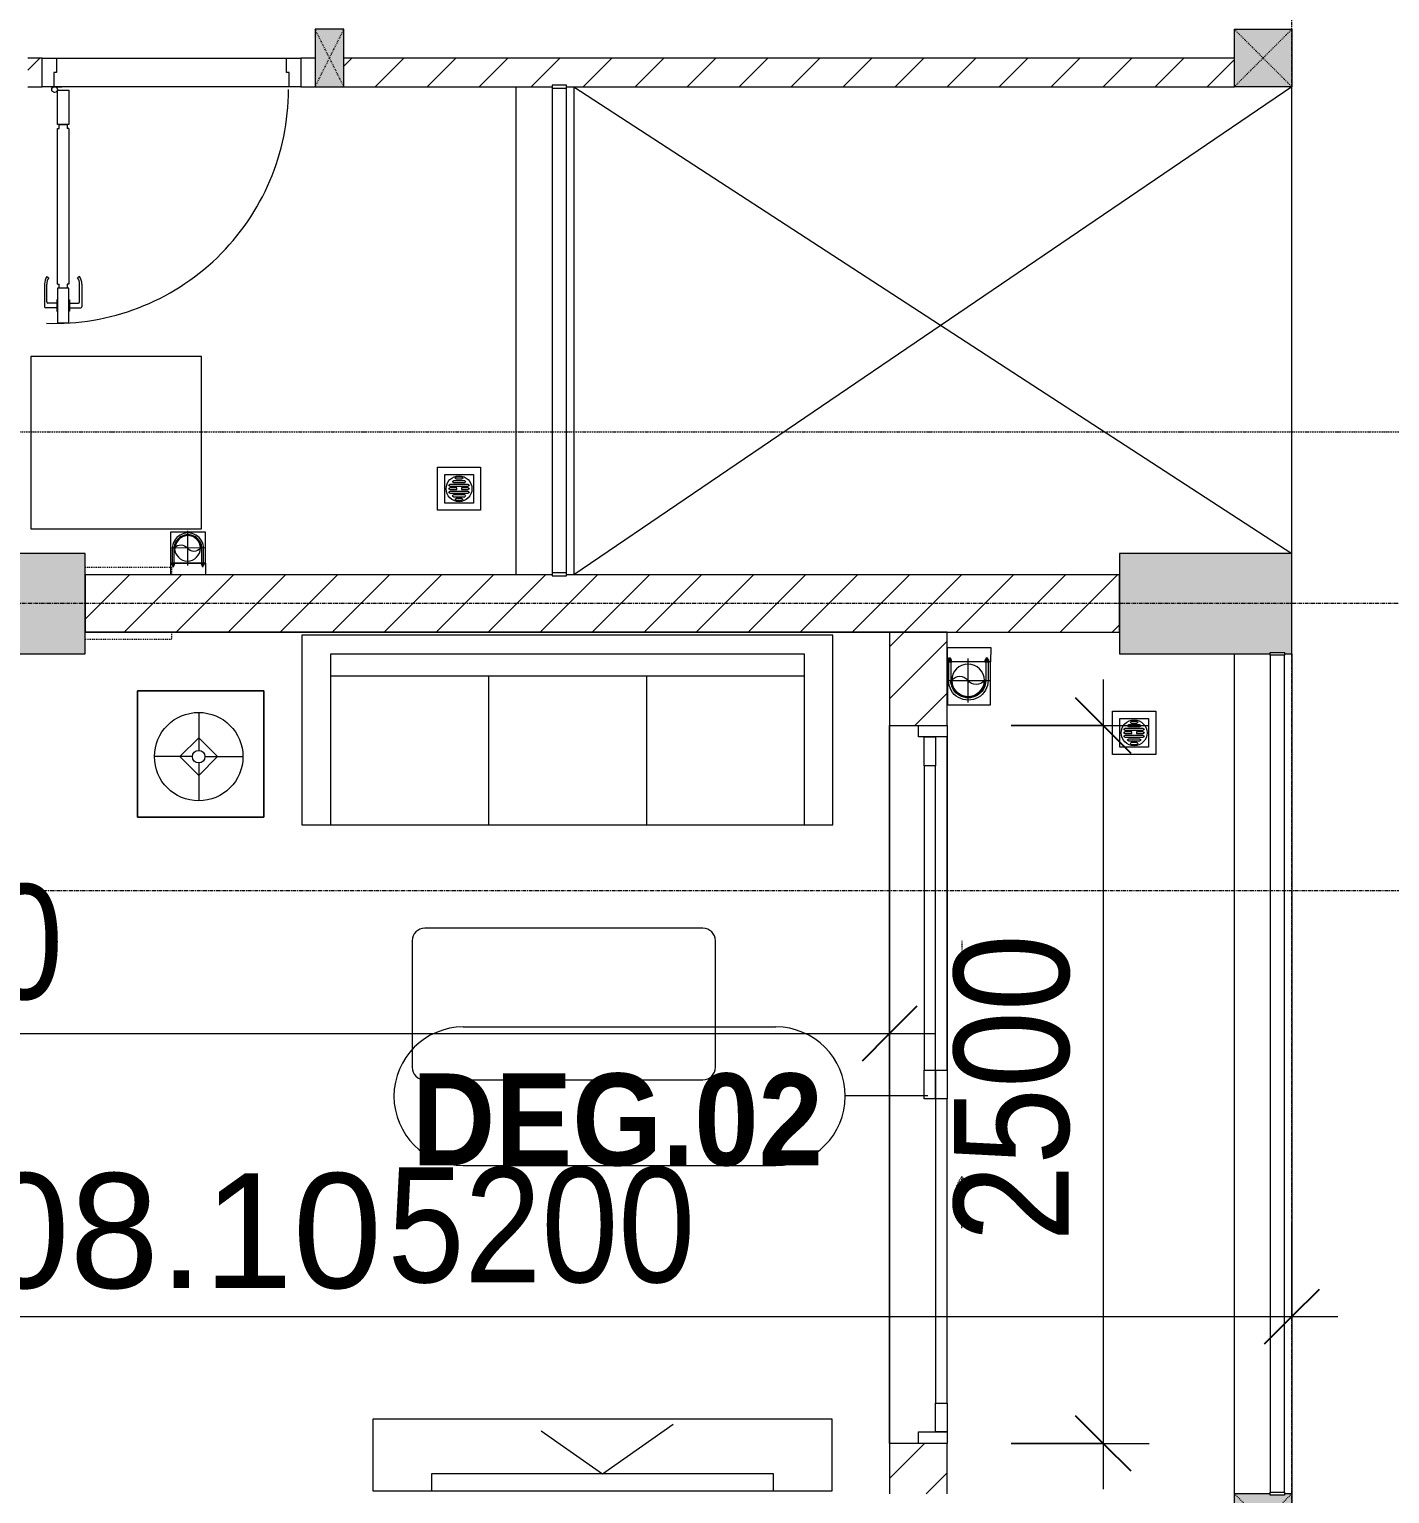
# Model space of a CAD drawing. Header units: millimetres. Extents: x 1591 to 239055, y -15958 to 83255.
# Drawn here: x 218737 to 223473, y 22437 to 27537 of the extents above; entities that cross this region are included whole.
import ezdxf

# ---------------------------------------------------------------- set-up
doc = ezdxf.new("R2010")
doc.units = ezdxf.units.MM
for name, pattern in [('Dash', [6, 3, -3]), ('Dash 1_8_', [6.35, 3.175, -3.175]), ('Dash Dot 3_16_', [7.9375, 4.7625, -1.5875, 0, -1.5875]), ('Grid Line', [22.225, 12.7, -3.175, 3.175, -3.175]), ('IMPORT-CENTER _2_', [40.64, 25.4, -5.08, 5.08, -5.08])]:
    doc.linetypes.add(name, pattern=pattern)
for name, color, linetype, lineweight in [('0-1', 250, 'Continuous', 5), ('A-ANNO-DIMS', 211, 'Continuous', 9), ('A-ANNO-DIMS-160', 211, 'Continuous', 9), ('A-AREA', 32, 'Dash 1_8_', 9), ('A-AREA-IDEN', 2, 'Continuous', 9), ('A-DETL-GENF-1', 9, 'Continuous', 9), ('A-DETL-THIN-1', 151, 'Continuous', 9), ('A-DOOR', 31, 'Continuous', 9), ('A-DOOR-1', 254, 'Continuous', 9), ('A-DOOR-2', 9, 'Continuous', 9), ('A-DOOR-FRAM', 31, 'Continuous', 9), ('A-DOOR-HDLN', 31, 'Dash', 9), ('A-DOOR-IDEN', 31, 'Continuous', 9), ('A-FLOR-2', 9, 'Continuous', 9), ('A-FLOR-HRAL', 11, 'Continuous', 9), ('A-FLOR-HRAL-1', 254, 'Continuous', 9), ('A-FLOR-HRAL-2', 9, 'Continuous', 9), ('A-WALL', 113, 'Continuous', 9), ('A-WALL-1', 253, 'Continuous', 18), ('A-WALL-2', 9, 'Continuous', 9), ('A-WALL-3', 113, 'Continuous', 18), ('A-WALL-PATT-1', 10, 'Continuous', 9), ('A-WALL-PATT-2', 111, 'Continuous', 9), ('G-ANNO-SYMB-1', 111, 'Dash Dot 3_16_', 18), ('G-IMPT', 8, 'Continuous', 9), ('G-IMPT-1', 254, 'Continuous', 9), ('G-IMPT-2', 8, 'IMPORT-CENTER _2_', 9), ('I-FURN', 30, 'Continuous', 9), ('I-FURN-1', 254, 'Continuous', 9), ('M-EQPM', 50, 'Continuous', 9), ('S-COLS', 52, 'Continuous', 9), ('S-COLS-1', 52, 'Continuous', 5), ('S-COLS-2', 250, 'Continuous', 18), ('S-COLS-3', 254, 'Continuous', 9), ('S-COLS-4', 253, 'Continuous', 18), ('S-COLS-5', 52, 'Continuous', 18), ('S-COLS-HDLN', 52, 'Dash', 9), ('S-COLS-HDLN-1', 9, 'Dash', 9), ('S-GRID-1', 1, 'Grid Line', 9)]:
    doc.layers.add(name, color=color, linetype=linetype, lineweight=lineweight)
doc.styles.add('Arial_13', font='arial_0.ttf', dxfattribs={"height": 400})
doc.styles.add('Arial_B_5', font='arialbd_0.ttf', dxfattribs={"width": 0.9, "height": 320})
doc.styles.add('UTM Avo', font='UTM Avo.ttf', dxfattribs={"width": 0.9, "height": 400})
doc.dimstyles.new('1_Dim_chi_tiet_2_5', dxfattribs={"dimscale": 304.8, "dimtxt": 399.720379, "dimasz": 0.629921, "dimexe": 0.524934, "dimexo": 0.0625, "dimgap": 0.052493, "dimtad": 1, "dimdec": 0, "dimrnd": 5, "dimzin": 0, "dimdsep": 46, "dimtxsty": 'UTM Avo', "dimblk1": 'OBLIQUE', "dimblk2": 'OBLIQUE', "dimsah": 1, "dimcen": 0.09, "dimdle": 0.524934, "dimazin": 0, "dimtfac": 1, "dimtdec": 4, "dimtix": 1, "dimtmove": 0, "dimatfit": 3, "dimfxl": 1.049869, "dimfxlon": 1, "dimtvp": 1, "dimtolj": 1, "dimtzin": 0, "dimarcsym": 2})
doc.dimstyles.new('1_Dim_chi_tiet_2_5_1', dxfattribs={"dimscale": 304.8, "dimtxt": 399.720379, "dimasz": 0.629921, "dimexe": 0.524934, "dimexo": 0.0625, "dimgap": 0.052493, "dimtad": 1, "dimdec": 0, "dimrnd": 5, "dimzin": 0, "dimdsep": 46, "dimtxsty": 'UTM Avo', "dimblk1": 'OBLIQUE', "dimblk2": 'OBLIQUE', "dimsah": 1, "dimcen": 0.09, "dimdle": 0.524934, "dimazin": 0, "dimtfac": 1, "dimtdec": 4, "dimtix": 1, "dimtmove": 0, "dimatfit": 3, "dimfxl": 1.049869, "dimfxlon": 1, "dimtvp": 1, "dimtolj": 1, "dimtzin": 0, "dimarcsym": 2})
pattern_1 = [(45, (0, 0), (-90.50967, 90.50967), [])]
pattern_2 = [(45, (95879.7, 0), (-90.50967, 90.50967), [])]

# ---------------------------------------------------------------- blocks, each defined once
blk = doc.blocks.new('NCV_TKTC_KET CAU_rvt-1-TKCS_MB TẦNG 6-8')
at = {"layer": 'S-COLS-1'}
for points in [[(123052.6, 25361.9), (123052.6, 25711.9), (122052.6, 25711.9), (122052.6, 25361.9), (122206.8, 25361.9)], [(127227.6, 25361.9), (127252.6, 25361.9), (127252.6, 25711.9), (126652.6, 25711.9), (126652.6, 25361.9), (127177.6, 25361.9), (127177.6, 25366.9), (127227.6, 25366.9)]]:
    blk.add_hatch(color=256, dxfattribs=at).paths.add_polyline_path(points)
at = {"layer": 'S-COLS-2'}
for p, q in [((123052.6, 25711.9), (122052.6, 25711.9)), ((123052.6, 25361.9), (123052.6, 25711.9)), ((126652.6, 25711.9), (126652.6, 25361.9)), ((127252.6, 25711.9), (126652.6, 25711.9)), ((127252.6, 25361.9), (127252.6, 25711.9)), ((122052.6, 25361.9), (123052.6, 25361.9)), ((126652.6, 25361.9), (127177.6, 25361.9)), ((127227.6, 25361.9), (127252.6, 25361.9))]:
    blk.add_line(p, q, dxfattribs=at)
blk = doc.blocks.new('MAY GIAT - MAY GIAT_dwg-348053-TKCS_MB TẦNG 6-8')
at = {"layer": 'G-IMPT-1', "flags": 128}
blk.add_lwpolyline([(5, 596.6), (5, 2.3), (605, 2.3), (605, 596.6)], close=True, dxfattribs=at)
blk = doc.blocks.new('MAY GIAT - MAY GIAT-348233-TKCS_MB TẦNG 6-8')
at = {"layer": 'I-FURN-1'}
for p, q in [((5, 596.6), (5, 2.3)), ((605, 596.6), (5, 596.6)), ((605, 2.3), (605, 596.6)), ((5, 2.3), (605, 2.3))]:
    blk.add_line(p, q, dxfattribs=at)
blk.add_blockref('MAY GIAT - MAY GIAT_dwg-348053-TKCS_MB TẦNG 6-8', (0, 0))
blk = doc.blocks.new('Railing - 50 x 10mm-901205-TKCS_MB TẦNG 6-8')
at = {"layer": 'A-FLOR-HRAL-2'}
for p, q in [((25, 5), (-25, 5)), ((-25, 5), (-25, -5)), ((25, -5), (25, 5)), ((-25, -5), (25, -5))]:
    blk.add_line(p, q, dxfattribs=at)
blk = doc.blocks.new('Railing - Railing-884635-TKCS_MB TẦNG 6-8')
at = {"layer": 'A-FLOR-HRAL-2'}
for p, q in [((101769.1, 18071.7), (101769.1, 16382.9)), ((101819.1, 16382.9), (101819.1, 18071.7))]:
    blk.add_line(p, q, dxfattribs=at)
at = {"rotation": 180}
for p in [(101794.1, 18076.7), (101794.1, 16377.9)]:
    blk.add_blockref('Railing - 50 x 10mm-901205-TKCS_MB TẦNG 6-8', p, dxfattribs=at)
blk = doc.blocks.new('DOOR_CW_01 CANH MO-PANEL KINH - DIG_01-900x2200-CỬA NHÔM KÍNH-901215-TKCS_MB TẦNG 6-8')
at = {"layer": 'A-DETL-GENF-1'}
for p, q in [((-397, -182), (-397, -62)), ((-397, -62), (-357, -62)), ((-357, -62), (-357, -182)), ((-357, -182), (-397, -182)), ((-397, -196), (-391, -196)), ((-397, -738), (-397, -196)), ((-391, -196), (-391, -182)), ((-391, -182), (-363, -182)), ((-363, -182), (-363, -196)), ((-357, -196), (-363, -196)), ((-357, -196), (-357, -738)), ((-433.9, -711.2), (-427.3, -715.8)), ((-320.1, -711.2), (-326.7, -715.8)), ((-442, -737), (-442, -816.5)), ((-434, -799.5), (-434, -737)), ((-397, -738), (-391, -738)), ((-357, -752), (-397, -752)), ((-397, -752), (-397, -872)), ((-391, -752), (-391, -738)), ((-363, -752), (-391, -752)), ((-357, -738), (-363, -738)), ((-363, -738), (-363, -752)), ((-357, -872), (-357, -752)), ((-320, -799.5), (-320, -737)), ((-312, -737), (-312, -816.5)), ((-399, -803.5), (-430, -803.5)), ((-399, -792.2), (-399, -831.8)), ((-397, -792.2), (-399, -792.2)), ((-397, -792.2), (-397, -831.8)), ((-357, -792.2), (-357, -831.8)), ((-357, -792.2), (-355, -792.2)), ((-355, -792.2), (-355, -831.8)), ((-355, -803.5), (-324, -803.5)), ((-399, -820.5), (-438, -820.5)), ((-399, -831.8), (-397, -831.8)), ((-355, -831.8), (-357, -831.8)), ((-355, -820.5), (-316, -820.5)), ((-397, -872), (-357, -872))]:
    blk.add_line(p, q, dxfattribs=at)
blk.add_circle((-407, -60), 10, dxfattribs=at)
for centre, radius, start, end in [((-407, -60), 814, 268, 0), ((-397, -737), 45, 145, 180), ((-357, -737), 45, 360, 35), ((-397, -737), 37, 145, 180), ((-357, -737), 37, 0, 35), ((-430, -799.5), 4, 180, 270), ((-324, -799.5), 4, 270, 0), ((-438, -816.5), 4, 180, 270), ((-316, -816.5), 4, 270, 0)]:
    blk.add_arc(centre, radius, start, end, dxfattribs=at)
at = {"layer": 'A-DOOR-2'}
for p, q in [((-450, -50), (-450, 50)), ((-450, 50), (-400, 50)), ((-400, 50), (-400, 0)), ((400, 0), (400, 50)), ((400, 50), (450, 50)), ((450, 50), (450, -50)), ((-410, -50), (-450, -50)), ((-410, 0), (-410, -50)), ((-400, 0), (-410, 0)), ((-407, -50), (-382, -50)), ((410, 0), (400, 0)), ((410, -50), (410, 0)), ((450, -50), (410, -50))]:
    blk.add_line(p, q, dxfattribs=at)
blk = doc.blocks.new('G1_SOF - BO TRU - 100x200-745959-TKCS_MB TẦNG 6-8')
at = {"layer": 'S-COLS'}
blk.add_hatch(color=256, dxfattribs=at).paths.add_polyline_path([(-50, 100), (-50, -100), (50, -100), (50, 100)])
at = {"layer": 'S-COLS-4'}
for p, q in [((50, 100), (-50, 100)), ((-50, 100), (-50, -100)), ((50, -100), (50, 100)), ((-50, -100), (50, -100))]:
    blk.add_line(p, q, dxfattribs=at)
at = {"layer": 'S-COLS-HDLN-1'}
for p, q in [((50, 100), (-50, -100)), ((-50, 100), (50, -100))]:
    blk.add_line(p, q, dxfattribs=at)
blk = doc.blocks.new('LOBBY_SOFA_1 - LOBBY_SOFA_1-901220-TKCS_MB TẦNG 6-8')
at = {"layer": 'I-FURN'}
for p, q in [((-2556, 0), (-2556, -660)), ((-708, 0), (-2556, 0)), ((-708, -660), (-708, 0)), ((-2457, -66), (-2457, -660)), ((-807, -66), (-2457, -66)), ((-807, -660), (-807, -66)), ((-807, -143), (-2457, -143)), ((-1907, -143), (-1907, -660)), ((-1357, -143), (-1357, -660)), ((-3128.2, -193.5), (-2688.2, -193.5)), ((-3128.2, -633.5), (-3128.2, -193.5)), ((-2688.2, -193.5), (-2688.2, -633.5)), ((-2915.4, -269), (-2915.4, -401)), ((-2915.4, -357), (-2981.4, -423)), ((-2849.4, -423), (-2915.4, -357)), ((-2937.4, -423), (-3069.4, -423)), ((-2981.4, -423), (-2915.4, -489)), ((-2915.4, -489), (-2849.4, -423)), ((-2915.4, -445), (-2915.4, -577)), ((-2893.4, -423), (-2761.4, -423)), ((-2688.2, -633.5), (-3128.2, -633.5)), ((-2556, -660), (-708, -660)), ((-2172.3, -1064.5), (-2172.3, -1504.5)), ((-1160.3, -1020.5), (-2128.3, -1020.5)), ((-1116.3, -1504.5), (-1116.3, -1064.5)), ((-2128.3, -1548.5), (-1160.3, -1548.5))]:
    blk.add_line(p, q, dxfattribs=at)
for radius in [154, 22]:
    blk.add_circle((-2915.4, -423), radius, dxfattribs=at)
for centre, start, end in [((-2128.3, -1064.5), 90, 180), ((-1160.3, -1064.5), 0, 90), ((-2128.3, -1504.5), 180, 270), ((-1160.3, -1504.5), 270, 0)]:
    blk.add_arc(centre, 44, start, end, dxfattribs=at)
at = {"layer": 'I-FURN-1'}
for p, q in [((-708, 0), (-2556, 0)), ((-2556, 0), (-2556, -660)), ((-708, -660), (-708, 0)), ((-2688.2, -193.5), (-3128.2, -193.5)), ((-3128.2, -193.5), (-3128.2, -633.5)), ((-2688.2, -633.5), (-2688.2, -193.5)), ((-3128.2, -633.5), (-2688.2, -633.5)), ((-2556, -660), (-708, -660)), ((-2172.3, -1064.5), (-2172.3, -1504.5)), ((-1160.3, -1020.5), (-2128.3, -1020.5)), ((-1116.3, -1504.5), (-1116.3, -1064.5)), ((-2128.3, -1548.5), (-1160.3, -1548.5))]:
    blk.add_line(p, q, dxfattribs=at)
for centre, start, end in [((-2128.3, -1064.5), 90, 180), ((-1160.3, -1064.5), 0, 90), ((-2128.3, -1504.5), 180, 270), ((-1160.3, -1504.5), 270, 0)]:
    blk.add_arc(centre, 44, start, end, dxfattribs=at)
blk = doc.blocks.new('RES_BAN AN - RES_BAN AN-901223-TKCS_MB TẦNG 6-8')
at = {"layer": 'I-FURN-1'}
for p, q in [((1600, 0), (0, 0)), ((0, 0), (0, -250)), ((1600, -250), (1600, 0)), ((0, -250), (1600, -250))]:
    blk.add_line(p, q, dxfattribs=at)
blk = doc.blocks.new('KE TIVI-2 - KE TIVI-2-885819-TKCS_MB TẦNG 6-8')
at = {"layer": 'I-FURN-1'}
for p, q in [((-595.6, 0), (-595.6, -60)), ((595.6, 0), (-595.6, 0)), ((595.6, -60), (595.6, 0)), ((-595.6, -60), (595.6, -60)), ((0, -60), (-245.7, -232.1)), ((213, -209.1), (0, -60))]:
    blk.add_line(p, q, dxfattribs=at)
blk = doc.blocks.new('NCV_TKTC_TANG 6 - 8_rvt-2-TKCS_MB TẦNG 6-8')
at = {"layer": 'A-WALL-PATT-1'}
h = blk.add_hatch(dxfattribs=at)
h.set_pattern_fill('FP_1', color=256, style=0, pattern_type=2)
h.set_pattern_definition(pattern_1)
h.paths.add_polyline_path([(123852.6, 27336.9), (123852.6, 27436.9), (123802.6, 27436.9), (123802.6, 27336.9), (123818.8, 27336.9)])
h.paths.add_polyline_path([(122902.6, 27336.9), (122902.6, 27436.9), (122852.6, 27436.9), (122852.6, 27336.9)])
h = blk.add_hatch(dxfattribs=at)
h.set_pattern_fill('FP_1', color=256, style=0, pattern_type=2)
h.set_pattern_definition(pattern_1)
h.paths.add_polyline_path([(127052.6, 27336.9), (127052.6, 27436.9), (123952.6, 27436.9), (123952.6, 27336.9), (124677.6, 27336.9), (124677.6, 27342.4), (124727.6, 27342.4), (124727.6, 27336.9), (125430.8, 27336.9)])
at = {"layer": 'A-FLOR-2'}
for p, q in [((122952.6, 27436.9), (123752.6, 27436.9)), ((125852.6, 25436.9), (123052.6, 25436.9)), ((125852.6, 22612.4), (125852.6, 25112.4)), ((125852.6, 25112.4), (125852.6, 22613.5)), ((126052.6, 23912.4), (126052.6, 25072.4)), ((125852.6, 22613.5), (125952.6, 22613.5))]:
    blk.add_line(p, q, dxfattribs=at)
at = {"layer": 'A-WALL-1'}
for p, q in [((122902.6, 27436.9), (122852.6, 27436.9)), ((122902.6, 27336.9), (122902.6, 27436.9)), ((123852.6, 27436.9), (123802.6, 27436.9)), ((123802.6, 27436.9), (123802.6, 27336.9)), ((127052.6, 27436.9), (123952.6, 27436.9)), ((122852.6, 27336.9), (122902.6, 27336.9)), ((123802.6, 27336.9), (123852.6, 27336.9)), ((123952.6, 27336.9), (124677.6, 27336.9)), ((124727.6, 27336.9), (127052.6, 27336.9))]:
    blk.add_line(p, q, dxfattribs=at)
at = {"layer": 'A-WALL-2'}
for p, q in [((122952.6, 27436.9), (123752.6, 27436.9)), ((123762.6, 27336.9), (122942.6, 27336.9)), ((124552.6, 25637.4), (124552.6, 27336.9)), ((124752.6, 27336.9), (124752.6, 25637.4))]:
    blk.add_line(p, q, dxfattribs=at)
at = {"layer": 'A-DOOR-1'}
blk.add_blockref('DOOR_CW_01 CANH MO-PANEL KINH - DIG_01-900x2200-CỬA NHÔM KÍNH-901215-TKCS_MB TẦNG 6-8', (123352.6, 27386.9), dxfattribs=at)
at = {"layer": 'A-FLOR-HRAL-1'}
blk.add_blockref('Railing - Railing-884635-TKCS_MB TẦNG 6-8', (22908.5, 9260.7), dxfattribs=at)
at = {"layer": 'I-FURN-1'}
for name, p, rotation in [('MAY GIAT - MAY GIAT-348233-TKCS_MB TẦNG 6-8', (122860.3, 26402.4), 269.9999999999991), ('RES_BAN AN - RES_BAN AN-901223-TKCS_MB TẦNG 6-8', (125652.9, 22446.9), 180), ('KE TIVI-2 - KE TIVI-2-885819-TKCS_MB TẦNG 6-8', (124852.9, 22446.9), 180)]:
    blk.add_blockref(name, p, dxfattribs=dict(at, rotation=rotation))
blk.add_blockref('LOBBY_SOFA_1 - LOBBY_SOFA_1-901220-TKCS_MB TẦNG 6-8', (126362.6, 25426.9), dxfattribs=at)
at = {"layer": 'S-COLS-3', "rotation": 180}
blk.add_blockref('G1_SOF - BO TRU - 100x200-745959-TKCS_MB TẦNG 6-8', (123902.6, 27436.9), dxfattribs=at)
blk = doc.blocks.new('G1_SOF - BO TRU - 200x200-3056269-TKCS_MB TẦNG 6-8')
at = {"layer": 'S-COLS'}
blk.add_hatch(color=256, dxfattribs=at).paths.add_polyline_path([(100, 100), (-100, 100), (-100, -100), (100, -100)])
at = {"layer": 'S-COLS-5'}
for p, q in [((-100, 100), (100, 100)), ((-100, -100), (-100, 100)), ((100, 100), (100, -100)), ((100, -100), (-100, -100))]:
    blk.add_line(p, q, dxfattribs=at)
at = {"layer": 'S-COLS-HDLN'}
for p, q in [((100, -100), (-100, 100)), ((-100, -100), (100, 100))]:
    blk.add_line(p, q, dxfattribs=at)
blk = doc.blocks.new('G1_SOF - BO TRU - 200x200-V118-TKCS_MB TẦNG 6-8')
at = {"layer": 'S-COLS'}
blk.add_hatch(color=256, dxfattribs=at).paths.add_polyline_path([(-75, 100), (-100, 100), (-100, -100), (-75, -100), (-75, -96.6), (-25, -96.6), (-25, -100), (100, -100), (100, 100), (-25, 100)])
at = {"layer": 'S-COLS-5'}
for p, q in [((-100, 100), (100, 100)), ((-100, -100), (-100, 100)), ((100, 100), (100, -100)), ((-75, -100), (-100, -100)), ((100, -100), (-25, -100))]:
    blk.add_line(p, q, dxfattribs=at)
at = {"layer": 'S-COLS-HDLN'}
for p, q in [((100, -100), (-100, 100)), ((-100, -100), (100, 100))]:
    blk.add_line(p, q, dxfattribs=at)
blk = doc.blocks.new('TKTC_XREF_251221_MB TANG 2-7 - TKTC_XREF_260130_MB TANG 2-5_dwg_THU NUOC - THU NUOC-444531-TKCS_MB TẦNG 1-4746810-TKCS_MB TẦNG 6-8')
at = {"layer": 'G-IMPT'}
for p, q in [((-23.3, 10.8), (40.9, 10.8)), ((40.9, 4.8), (-23.3, 4.8)), ((-11, 23.3), (28.5, 23.3)), ((28.5, 17.3), (-11, 17.3)), ((-1.1, 35.6), (18.5, 35.6)), ((18.5, 29.6), (-1.1, 29.6)), ((-23.3, -13.6), (40.9, -13.6)), ((40.9, -19.6), (-23.3, -19.6)), ((-11, -26.1), (28.5, -26.1)), ((28.5, -32.1), (-11, -32.1)), ((-1.1, -38.5), (18.5, -38.5)), ((18.5, -44.5), (-1.1, -44.5))]:
    blk.add_line(p, q, dxfattribs=at)
at = {"layer": 'G-IMPT', "flags": 128}
for points in [[(83.7, -79.4), (83.7, 70.6), (-66.3, 70.6), (-66.3, -79.4)], [(58.7, -54.4), (58.7, 45.6), (-41.3, 45.6), (-41.3, -54.4)]]:
    blk.add_lwpolyline(points, close=True, dxfattribs=at)
for points in [[(-23.3, -1.2), (0.7, -1.2), (0.7, -7.2), (-23.3, -7.2)], [(40.9, -7.2), (16.7, -7.2), (16.7, -1.2), (40.9, -1.2)]]:
    blk.add_lwpolyline(points, dxfattribs=at)
at = {"layer": 'G-IMPT'}
for centre, radius, start, end in [((8.7, -4.4), 45, 360, 180), ((8.7, -4.4), 45, 360, 180), ((-23.3, 7.8), 3, 90, 270), ((-11, 20.3), 3, 90, 270), ((-1.1, 32.6), 3, 90, 270), ((18.5, 32.6), 3, 270, 90), ((28.5, 20.3), 3, 270, 90), ((40.9, 7.8), 3, 270, 90), ((8.7, -4.4), 45, 180, 360), ((8.7, -4.4), 45, 180, 360), ((-23.3, -4.2), 3, 90, 270), ((-23.3, -16.6), 3, 90, 270), ((-11, -29.1), 3, 90, 270), ((-1.1, -41.5), 3, 90, 270), ((18.5, -41.5), 3, 270, 90), ((28.5, -29.1), 3, 270, 90), ((40.9, -4.2), 3, 270, 90), ((40.9, -16.6), 3, 270, 90)]:
    blk.add_arc(centre, radius, start, end, dxfattribs=at)
blk = doc.blocks.new('TKTC_XREF_251221_MB TANG 2-7 - TKTC_XREF_260130_MB TANG 2-5_dwg_$cc-4746806-TKCS_MB TẦNG 6-8')
at = {"layer": 'G-IMPT-2'}
for p, q in [((0, -0.673), (0, 0.673)), ((-0.673, 0), (0.673, 0))]:
    blk.add_line(p, q, dxfattribs=at)
at = {"layer": 'M-EQPM'}
blk.add_circle((0, 0), 0.5, dxfattribs=at)
for centre, radius, start, end in [((0, 0), 0.5, 90, 270), ((0.188, 0.25), 0.313, 126.8699, 233.1301), ((-0.188, -0.25), 0.313, 306.8699, 53.1301)]:
    blk.add_arc(centre, radius, start, end, dxfattribs=at)
blk = doc.blocks.new('TKTC_XREF_251221_MB TANG 2-7 - TKTC_XREF_260130_MB TANG 2-5_dwg_CUM U_DN100-4746796-TKCS_MB TẦNG 6-8')
at = {"layer": 'G-IMPT'}
blk.add_hatch(color=256, dxfattribs=at).paths.add_polyline_path([(0, 61), (0, 57), (14.8, 55.1), (28.5, 49.4), (40.3, 40.3), (49.4, 28.5), (55.1, 14.8), (57, 0), (55.1, -14.8), (49.4, -28.5), (40.3, -40.3), (28.5, -49.4), (14.8, -55.1), (0, -57), (0, -61), (15.8, -58.9), (30.5, -52.8), (43.1, -43.1), (52.8, -30.5), (58.9, -15.8), (61, 0), (58.9, 15.8), (52.8, 30.5), (43.1, 43.1), (30.5, 52.8), (15.8, 58.9)])
for p, q in [((-79.1, 66.6), (-79.1, 63.4)), ((-76.6, 66.6), (-76.6, 63.4)), ((-74.6, 66.6), (-74.6, 63.4)), ((-72.7, 69.3), (-72.7, 60.7)), ((-66.9, 67.9), (-71.7, 67.9)), ((-65, 69), (0, 69)), ((-66.9, 62.1), (-71.7, 62.1)), ((-79.1, -63.4), (-79.1, -66.6)), ((-76.6, -63.4), (-76.6, -66.6)), ((-74.6, -63.4), (-74.6, -66.6)), ((-72.7, -60.7), (-72.7, -69.3)), ((-66.9, -62.1), (-71.7, -62.1)), ((-66.9, -67.9), (-71.7, -67.9)), ((-65, -69), (0, -69))]:
    blk.add_line(p, q, dxfattribs=at)
at = {"layer": 'G-IMPT', "flags": 128}
for points in [[(-72.7, 67.6), (-78.1, 67.6), (-78.1, 62.4), (-72.7, 62.4)], [(-71.7, 59.2), (-66.9, 59.2), (-66.9, 70.8), (-71.7, 70.8)], [(-66.9, 70.8), (-66.9, 72.7), (-65, 72.7), (-65, 57.3), (-66.9, 57.3), (-66.9, 59.2)], [(-65, 61), (0, 61), (0, 57)], [(-72.7, -62.4), (-78.1, -62.4), (-78.1, -67.6), (-72.7, -67.6)], [(-71.7, -70.8), (-66.9, -70.8), (-66.9, -59.2), (-71.7, -59.2)], [(-66.9, -59.2), (-66.9, -57.3), (-65, -57.3), (-65, -72.7), (-66.9, -72.7), (-66.9, -70.8)], [(-65, -61), (0, -61), (0, -57)]]:
    blk.add_lwpolyline(points, dxfattribs=at)
at = {"layer": 'G-IMPT'}
for centre, radius, start, end in [((-78.1, 66.6), 0.96, 90, 180), ((-71.1, 69.3), 1.56, 112.61986, 247.38014), ((-67.9, 65), 4.8, 143.1301, 216.8699), ((0, 0), 69, 270, 90), ((-78.1, 63.4), 0.96, 180, 270), ((-71.1, 60.7), 1.56, 112.61986, 247.38014), ((0, 0), 61, 270, 90), ((0, 0), 57, 270, 90), ((-78.1, -63.4), 0.96, 90, 180), ((-71.1, -60.7), 1.56, 112.61986, 247.38014), ((-67.9, -65), 4.8, 143.1301, 216.8699), ((-78.1, -66.6), 0.96, 180, 270), ((-71.1, -69.3), 1.56, 112.61986, 247.38014)]:
    blk.add_arc(centre, radius, start, end, dxfattribs=at)
blk = doc.blocks.new('TKTC_XREF_251221_MB TANG 2-7 - TKTC_XREF_260130_MB TANG 2-5_dwg_$cc-V159-TKCS_MB TẦNG 6-8')
at = {"layer": 'G-IMPT-2'}
for p, q in [((0, -0.64), (0, 0.673)), ((-0.673, 0), (0.673, 0))]:
    blk.add_line(p, q, dxfattribs=at)
at = {"layer": 'M-EQPM'}
blk.add_circle((0, 0), 0.5, dxfattribs=at)
for centre, radius, start, end in [((0, 0), 0.5, 90, 270), ((0.188, 0.25), 0.313, 126.8699, 233.1301), ((-0.188, -0.25), 0.313, 306.8699, 53.1301)]:
    blk.add_arc(centre, radius, start, end, dxfattribs=at)
blk = doc.blocks.new('TKTC_XREF_251221_MB TANG 2-7 - TKTC_XREF_260130_MB TANG 2-5_dwg_CUM U_DN100-4746799-TKCS_MB TẦNG 6-8')
at = {"layer": 'G-IMPT'}
blk.add_hatch(color=256, dxfattribs=at).paths.add_polyline_path([(0, 61), (15.8, 58.9), (30.5, 52.8), (43.1, 43.1), (52.8, 30.5), (58.9, 15.8), (61, 0), (58.9, -15.8), (52.8, -30.5), (43.1, -43.1), (30.5, -52.8), (15.8, -58.9), (0, -61), (0, -57), (14.8, -55.1), (28.5, -49.4), (40.3, -40.3), (49.4, -28.5), (55.1, -14.8), (57, 0), (55.1, 14.8), (49.4, 28.5), (40.3, 40.3), (28.5, 49.4), (14.8, 55.1), (0, 57)])
for p, q in [((-79.1, 66.6), (-79.1, 63.4)), ((-76.6, 66.6), (-76.6, 63.4)), ((-74.6, 66.6), (-74.6, 63.4)), ((-72.7, 69.3), (-72.7, 60.7)), ((-66.9, 67.9), (-71.7, 67.9)), ((-66.9, 62.1), (-71.7, 62.1)), ((-65, 69), (0, 69)), ((-79.1, -63.4), (-79.1, -66.6)), ((-76.6, -63.4), (-76.6, -66.6)), ((-74.6, -63.4), (-74.6, -66.6)), ((-72.7, -60.7), (-72.7, -69.3)), ((-66.9, -62.1), (-71.7, -62.1)), ((-66.9, -67.9), (-71.7, -67.9)), ((-65, -69), (0, -69))]:
    blk.add_line(p, q, dxfattribs=at)
at = {"layer": 'G-IMPT', "flags": 128}
for points in [[(-72.7, 67.6), (-78.1, 67.6), (-78.1, 62.4), (-72.7, 62.4)], [(-71.7, 59.2), (-66.9, 59.2), (-66.9, 70.8), (-71.7, 70.8)], [(-66.9, 70.8), (-66.9, 72.7), (-65, 72.7), (-65, 57.3), (-66.9, 57.3), (-66.9, 59.2)], [(-65, 61), (0, 61), (0, 57)], [(-72.7, -62.4), (-78.1, -62.4), (-78.1, -67.6), (-72.7, -67.6)], [(-71.7, -70.8), (-66.9, -70.8), (-66.9, -59.2), (-71.7, -59.2)], [(-66.9, -59.2), (-66.9, -57.3), (-65, -57.3), (-65, -72.7), (-66.9, -72.7), (-66.9, -70.8)], [(-65, -61), (0, -61), (0, -57)]]:
    blk.add_lwpolyline(points, dxfattribs=at)
at = {"layer": 'G-IMPT'}
for centre, radius, start, end in [((-78.1, 66.6), 0.96, 90, 180), ((-78.1, 63.4), 0.96, 180, 270), ((-71.1, 69.3), 1.56, 112.6199, 247.3801), ((-67.9, 65), 4.8, 143.1301, 216.8699), ((-71.1, 60.7), 1.56, 112.6199, 247.3801), ((0, 0), 69, 270, 90), ((0, 0), 61, 270, 90), ((0, 0), 57, 270, 90), ((-78.1, -63.4), 0.96, 90, 180), ((-78.1, -66.6), 0.96, 180, 270), ((-71.1, -60.7), 1.56, 112.6199, 247.3801), ((-67.9, -65), 4.8, 143.1301, 216.8699), ((-71.1, -69.3), 1.56, 112.6199, 247.3801)]:
    blk.add_arc(centre, radius, start, end, dxfattribs=at)
blk = doc.blocks.new('TKTC_XREF_251221_MB TANG 2-7 - TKTC_XREF_251221_MB TANG 2-7-2039446-TKCS_MB TẦNG 6-8')
at = {"layer": 'M-EQPM'}
for p, q in [((93600, 8475), (93600, 10100)), ((89698, 8440.4), (89698, 8550.3)), ((89698, 8550.3), (89817.6, 8550.3)), ((89817.6, 8550.3), (89817.6, 8440.4)), ((89698, 8400.4), (89698, 8440.4)), ((89698, 8440.4), (89817.6, 8440.4)), ((89817.6, 8440.4), (89698, 8440.4)), ((89817.8, 8440.4), (89817.8, 8400.4)), ((92401, 8097.7), (92401.4, 8147.4)), ((92401.4, 8147.4), (92551.8, 8147.4)), ((92551.8, 8147.4), (92551.5, 8097.7)), ((92551.5, 8097.7), (92401, 8097.7)), ((92551.6, 8097.5), (92401.3, 8097.5)), ((92401.3, 8097.5), (92401.3, 7947.9)), ((92551.6, 7947.9), (92551.6, 8097.5)), ((92401.3, 7947.9), (92551.6, 7947.9))]:
    blk.add_line(p, q, dxfattribs=at)
at = {"extrusion": (0, 0, -1), "zscale": -1}
for p in [(-90709.7, 8704.4), (-93059.8, 7854.4)]:
    blk.add_blockref('TKTC_XREF_251221_MB TANG 2-7 - TKTC_XREF_260130_MB TANG 2-5_dwg_THU NUOC - THU NUOC-444531-TKCS_MB TẦNG 1-4746810-TKCS_MB TẦNG 6-8', p, dxfattribs=at)
at = {"extrusion": (0, 0, -1)}
for name, p, xscale, yscale, zscale, rotation in [('TKTC_XREF_251221_MB TANG 2-7 - TKTC_XREF_260130_MB TANG 2-5_dwg_$cc-4746806-TKCS_MB TẦNG 6-8', (-89755.6, 8493.3), 90.00000000005102, 90.00000000005102, -90.000000000051, 270.374026779938), ('TKTC_XREF_251221_MB TANG 2-7 - TKTC_XREF_260130_MB TANG 2-5_dwg_$cc-V159-TKCS_MB TẦNG 6-8', (-92472.8, 8032.6), 113.7150000000073, 113.7150000000073, -113.7150000000073, 89.99900866374671), ('TKTC_XREF_251221_MB TANG 2-7 - TKTC_XREF_260130_MB TANG 2-5_dwg_CUM U_DN100-4746799-TKCS_MB TẦNG 6-8', (-92473.7, 8032.6), 0.9975000000000006, 0.9975000000000006, -0.9975000000000006, 270.0009913382947)]:
    blk.add_blockref(name, p, dxfattribs=dict(at, xscale=xscale, yscale=yscale, zscale=zscale, rotation=rotation))
at = {"xscale": 0.7894736842105244, "yscale": 0.7894736842105244, "zscale": 0.7894736842105244, "rotation": 89.99999999844376}
blk.add_blockref('TKTC_XREF_251221_MB TANG 2-7 - TKTC_XREF_260130_MB TANG 2-5_dwg_CUM U_DN100-4746796-TKCS_MB TẦNG 6-8', (89757.4, 8491.7), dxfattribs=at)
blk = doc.blocks.new('Railing - 50 x 10mm-1251311-TKCS_MB TẦNG 6-8')
at = {"layer": 'A-FLOR-HRAL'}
for p, q in [((25, 5), (-25, 5)), ((-25, 5), (-25, -5)), ((25, -5), (25, 5)), ((-25, -5), (25, -5))]:
    blk.add_line(p, q, dxfattribs=at)
blk = doc.blocks.new('Railing - Railing-3828688-TKCS_MB TẦNG 6-8')
at = {"layer": 'A-FLOR-HRAL'}
for p, q in [((127177.6, 25356.9), (127177.6, 22442.4)), ((127227.6, 22442.4), (127227.6, 25356.9))]:
    blk.add_line(p, q, dxfattribs=at)
at = {"extrusion": (0, 0, -1), "zscale": -1}
for p in [(-127202.6, 25361.9), (-127202.6, 22437.4)]:
    blk.add_blockref('Railing - 50 x 10mm-1251311-TKCS_MB TẦNG 6-8', p, dxfattribs=at)
blk = doc.blocks.new('DEG_02-DEG_03 - DEG_02-2500x2400mm-CỬA ĐI 02 CÁNH TRƯỢT-841416-TKCS_MB TẦNG 6-8')
at = {"layer": 'A-DOOR'}
for p, q in [((-50, -60), (-50, -20)), ((-50, -20), (50, -20)), ((50, -20), (50, -60)), ((1110, -20), (50, -20)), ((1110, -60), (1110, -20)), ((1110, -20), (1210, -20)), ((1210, -20), (1210, -60)), ((-1210, -100), (-1210, -60)), ((-1210, -60), (-1110, -60)), ((-1110, -100), (-1210, -100)), ((-1110, -60), (-1110, -100)), ((-50, -60), (-1110, -60)), ((-1110, -100), (-50, -100)), ((50, -60), (-50, -60)), ((-50, -100), (-50, -60)), ((-50, -60), (50, -60)), ((50, -100), (-50, -100)), ((50, -60), (1110, -60)), ((50, -60), (50, -100)), ((1210, -60), (1110, -60))]:
    blk.add_line(p, q, dxfattribs=at)
at = {"layer": 'A-DOOR-FRAM'}
for p, q in [((-1250, 0), (-1210, 0)), ((-1250, -100), (-1250, 0)), ((-1210, 0), (-1210, -100)), ((1210, -100), (1210, 0)), ((1210, 0), (1250, 0)), ((1250, 0), (1250, -100)), ((-1210, -100), (-1250, -100)), ((1250, -100), (1210, -100))]:
    blk.add_line(p, q, dxfattribs=at)
at = {"layer": 'A-DOOR-HDLN'}
for p, q in [((-500.4, -151.1), (-320.4, -151.1)), ((-320.4, -151.1), (-355, -131.1)), ((-320.4, -151.1), (-355, -171.1)), ((320.4, -151.1), (355, -131.1)), ((320.4, -151.1), (355, -171.1)), ((500.4, -151.1), (320.4, -151.1))]:
    blk.add_line(p, q, dxfattribs=at)
blk = doc.blocks.new('DIMBLOCK30-TKCS_MB TẦNG 6-8')
at = {"layer": 'A-ANNO-DIMS-160'}
for p, q in [((217932.3, 23373.9), (217932.3, 22893.9)), ((217932.3, 23053.9), (217932.3, 23373.9)), ((223132.3, 23373.9), (223132.3, 22893.9)), ((223132.3, 23053.9), (223132.3, 23373.9)), ((217932.3, 23053.9), (223292.3, 23053.9))]:
    blk.add_line(p, q, dxfattribs=at)
at = {"layer": 'A-ANNO-DIMS-160', "lineweight": 25}
for p, q in [((217932.3, 23053.9), (218028.3, 23149.9)), ((223132.3, 23053.9), (223228.3, 23149.9)), ((217932.3, 23053.9), (217836.3, 22957.9)), ((223132.3, 23053.9), (223036.3, 22957.9))]:
    blk.add_line(p, q, dxfattribs=at)
at = {"layer": 'A-ANNO-DIMS-160', "color": 0, "insert": (219984.5, 23573.5), "char_height": 400, "width": 1314.636, "attachment_point": 1, "line_spacing_factor": 1.110334, "style": 'UTM Avo'}
blk.add_mtext('5200', dxfattribs=at)
blk = doc.blocks.new('_Oblique')
at = {"color": 0, "linetype": 'ByBlock', "lineweight": -2}
blk.add_line((-0.5, -0.5), (0.5, 0.5), dxfattribs=at)
blk = doc.blocks.new('DIMBLOCK131-TKCS_MB TẦNG 6-8')
at = {"layer": 'A-ANNO-DIMS-160'}
for p, q in [((214932.3, 24360), (214932.3, 23880)), ((214932.3, 24040), (214932.3, 24360)), ((221732.3, 24360), (221732.3, 23880)), ((221732.3, 24040), (221732.3, 24360)), ((214772.3, 24040), (221892.3, 24040))]:
    blk.add_line(p, q, dxfattribs=at)
at = {"layer": 'A-ANNO-DIMS-160', "lineweight": 25}
for p, q in [((214932.3, 24040), (215028.3, 24136)), ((221732.3, 24040), (221828.3, 24136)), ((214932.3, 24040), (214836.3, 23944)), ((221732.3, 24040), (221636.3, 23944))]:
    blk.add_line(p, q, dxfattribs=at)
at = {"layer": 'A-ANNO-DIMS-160', "color": 0, "insert": (217784.5, 24559.6), "char_height": 400, "width": 1314.636, "attachment_point": 1, "line_spacing_factor": 1.110334, "style": 'UTM Avo'}
blk.add_mtext('6800', dxfattribs=at)
blk = doc.blocks.new('DIMBLOCK278-TKCS_MB TẦNG 6-8')
at = {"layer": 'A-ANNO-DIMS-160'}
for p, q in [((222475.5, 25272.4), (222475.5, 22452.4)), ((222155.5, 25112.4), (222635.5, 25112.4)), ((222475.5, 25112.4), (222155.5, 25112.4)), ((222155.5, 22612.4), (222635.5, 22612.4)), ((222475.5, 22612.4), (222155.5, 22612.4))]:
    blk.add_line(p, q, dxfattribs=at)
at = {"layer": 'A-ANNO-DIMS-160', "lineweight": 25}
for p, q in [((222475.5, 25112.4), (222379.5, 25208.4)), ((222475.5, 25112.4), (222571.5, 25016.4)), ((222475.5, 22612.4), (222379.5, 22708.4)), ((222475.5, 22612.4), (222571.5, 22516.4))]:
    blk.add_line(p, q, dxfattribs=at)
at = {"layer": 'A-ANNO-DIMS-160', "color": 0, "insert": (221955.9, 23314.6), "char_height": 400, "width": 1314.636, "attachment_point": 1, "rotation": 90, "line_spacing_factor": 1.110334, "style": 'UTM Avo'}
blk.add_mtext('2500', dxfattribs=at)
blk = doc.blocks.new('STN_Door Tag - STN_Door Tag-1788670-TKCS_MB TẦNG 6-8')
at = {"layer": 'A-DOOR-IDEN'}
for p, q in [((-3.37, 1.495), (3.431, 1.495)), ((-3.37, -1.524), (3.431, -1.524))]:
    blk.add_line(p, q, dxfattribs=at)
for centre, start, end in [((-3.37, -0.015), 90, 270), ((3.431, -0.015), 270, 90)]:
    blk.add_arc(centre, 1.509, start, end, dxfattribs=at)

msp = doc.modelspace()

# ---------------------------------------------------------------- hatches: boundary and pattern name
at = {"layer": 'A-WALL-PATT-2'}
h = msp.add_hatch(dxfattribs=at)
h.set_pattern_fill('FP_1', color=256, style=0, pattern_type=2)
h.set_pattern_definition(pattern_2)
h.paths.add_polyline_path([(222532.3, 25437.4), (222532.3, 25637.4), (220607.3, 25637.4), (220607.3, 25633.6), (220557.3, 25633.6), (220557.3, 25637.4), (218932.3, 25637.4), (218932.3, 25437.4), (221310.5, 25437.4)])
h = msp.add_hatch(dxfattribs=at)
h.set_pattern_fill('FP_1', color=256, style=0, pattern_type=2)
h.set_pattern_definition(pattern_2)
h.paths.add_polyline_path([(221932.3, 22436.9), (221932.3, 22612.4), (221732.3, 22612.4), (221732.3, 22436.9)])
h.paths.add_polyline_path([(221932.3, 25112.4), (221932.3, 25436.9), (221732.3, 25436.9), (221732.3, 25112.4)])

# ---------------------------------------------------------------- linework, layer by layer
at = {"layer": 'A-AREA'}
for p, q in [((218932.3, 25664), (219232.3, 25664)), ((219232.3, 25664), (219232.3, 25637.4)), ((219232.3, 25411.9), (218932.3, 25411.9)), ((219232.3, 25437.4), (219232.3, 25411.9))]:
    msp.add_line(p, q, dxfattribs=at)
at = {"layer": 'A-DETL-THIN-1'}
for p, q in [((223132.2, 27336.9), (220632.3, 25636.9)), ((220632.3, 27336.9), (223132.3, 25711.9))]:
    msp.add_line(p, q, dxfattribs=at)
at = {"layer": 'A-DOOR-IDEN'}
msp.add_line((221865.4, 23823), (221577.9, 23823), dxfattribs=at)
at = {"layer": 'A-WALL'}
for p, q in [((222932.3, 22437.4), (222932.3, 25361.9)), ((223132.3, 25361.9), (223132.3, 22437.4)), ((221732.3, 22612.4), (221732.3, 25112.4)), ((221932.3, 25072.4), (221932.3, 23912.4))]:
    msp.add_line(p, q, dxfattribs=at)
at = {"layer": 'A-WALL-3'}
for p, q in [((220557.3, 25637.4), (218932.3, 25637.4)), ((218932.3, 25637.4), (218932.3, 25437.4)), ((222532.3, 25637.4), (220607.3, 25637.4)), ((222532.3, 25437.4), (222532.3, 25637.4)), ((218932.3, 25437.4), (222532.3, 25437.4)), ((221932.3, 25436.9), (221732.3, 25436.9)), ((221732.3, 25436.9), (221732.3, 25112.4)), ((221932.3, 25112.4), (221932.3, 25436.9)), ((221732.3, 25112.4), (221932.3, 25112.4)), ((221932.3, 22612.4), (221732.3, 22612.4)), ((221732.3, 22612.4), (221732.3, 22436.9)), ((221932.3, 22436.9), (221932.3, 22612.4))]:
    msp.add_line(p, q, dxfattribs=at)
at = {"layer": 'G-ANNO-SYMB-1'}
msp.add_line((124639, 26135.3), (229692.1, 26135.3), dxfattribs=at)
at = {"layer": 'S-GRID-1'}
for p, q in [((223132.3, 19149.4), (223132.3, 77012.5)), ((221768.6, 25536.9), (132338.5, 25536.9)), ((225768.6, 25536.9), (221768.6, 25536.9)), ((223800.6, 24536.9), (130306.5, 24536.9))]:
    msp.add_line(p, q, dxfattribs=at)

# ---------------------------------------------------------------- block references
at = {"layer": '0-1'}
for name in ['NCV_TKTC_KET CAU_rvt-1-TKCS_MB TẦNG 6-8', 'NCV_TKTC_TANG 6 - 8_rvt-2-TKCS_MB TẦNG 6-8']:
    msp.add_blockref(name, (95879.7, 0), dxfattribs=at)
at = {"layer": 'A-DOOR', "rotation": 90.00000000000007}
msp.add_blockref('DEG_02-DEG_03 - DEG_02-2500x2400mm-CỬA ĐI 02 CÁNH TRƯỢT-841416-TKCS_MB TẦNG 6-8', (221832.3, 23862.4), dxfattribs=at)
at = {"layer": 'A-DOOR-IDEN', "xscale": 159.9999999999999, "yscale": 159.9999999999999, "zscale": 159.9999999999999}
msp.add_blockref('STN_Door Tag - STN_Door Tag-1788670-TKCS_MB TẦNG 6-8', (220787.4, 23823.7), dxfattribs=at)
at = {"layer": 'A-FLOR-HRAL'}
msp.add_blockref('Railing - Railing-3828688-TKCS_MB TẦNG 6-8', (95879.7, 0), dxfattribs=at)
at = {"layer": 'M-EQPM'}
msp.add_blockref('TKTC_XREF_251221_MB TANG 2-7 - TKTC_XREF_251221_MB TANG 2-7-2039446-TKCS_MB TẦNG 6-8', (129532.3, 17236.9), dxfattribs=at)
at = {"layer": 'S-COLS', "rotation": 180}
for name, p in [('G1_SOF - BO TRU - 200x200-3056269-TKCS_MB TẦNG 6-8', (223032.3, 27436.9)), ('G1_SOF - BO TRU - 200x200-V118-TKCS_MB TẦNG 6-8', (223032.3, 22337.4))]:
    msp.add_blockref(name, p, dxfattribs=at)

# ---------------------------------------------------------------- texts
at = {"layer": 'A-AREA-IDEN', "insert": (218846.8, 23147.7), "char_height": 400, "width": 2233.6, "attachment_point": 8, "line_spacing_factor": 0.936439, "style": 'Arial_13'}
msp.add_mtext('\\pt8,16,24,32,40,48,56,64,72,80,88,96,104,112,120,128,136,144,152,160,168,176,184,192,200,208,216,224,232,240,248,256;A3.08.10', dxfattribs=at)
at = {"layer": 'A-DOOR-IDEN', "insert": (220784.2, 23738.4), "char_height": 320, "width": 1467.36, "attachment_point": 5, "line_spacing_factor": 0.936439, "style": 'Arial_B_5'}
msp.add_mtext('\\pt7.2,14.4,21.6,28.8,36,43.2,50.4,57.6,64.8,72,79.2,86.4,93.6,100.8,108,115.2,122.4,129.6,136.8,144,151.2,158.4,165.6,172.8,180,187.2,194.4,201.6,208.8,216,223.2,230.4;DEG.02', dxfattribs=at)

# ---------------------------------------------------------------- dimensions: what is measured, and where the dimension line sits
at = {"layer": 'A-ANNO-DIMS'}
dim = msp.add_linear_dim(base=(222475.5, 22612.4), p1=(222155.5, 25112.4), p2=(222155.5, 22612.4), angle=90, dimstyle='1_Dim_chi_tiet_2_5_1', override={"dimpost": '<>', "dimfxl": 2500}, dxfattribs=at)
dim.commit()
dim.dimension.update_dxf_attribs({"geometry": 'DIMBLOCK278-TKCS_MB TẦNG 6-8', "text_midpoint": (222252.5, 23862.4)})
for base, p1, p2, override, picture, middle in [((221732.3, 24040), (214932.3, 24360), (221732.3, 24360), {"dimpost": '<>', "dimfxl": 6800}, 'DIMBLOCK131-TKCS_MB TẦNG 6-8', (218332.3, 24263)), ((223132.3, 23053.9), (217932.3, 23373.9), (223132.3, 23373.9), {"dimpost": '<>', "dimfxl": 5200}, 'DIMBLOCK30-TKCS_MB TẦNG 6-8', (220532.3, 23276.9))]:
    dim = msp.add_linear_dim(base=base, p1=p1, p2=p2, dimstyle='1_Dim_chi_tiet_2_5', override=override, dxfattribs=at)
    dim.commit()
    dim.dimension.update_dxf_attribs({"geometry": picture, "text_midpoint": middle})

doc.saveas('drawing.dxf')
